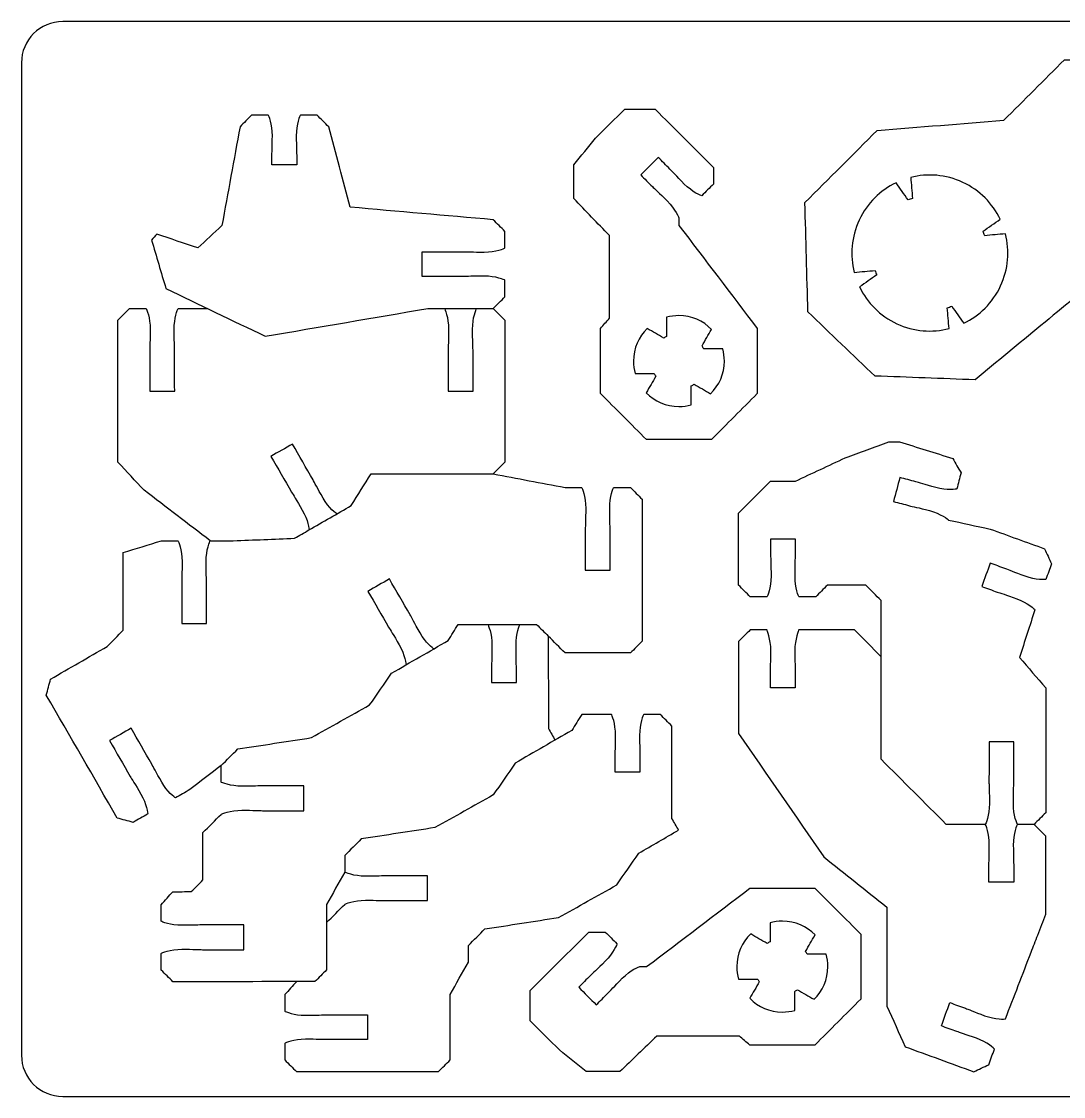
# Model space of a CAD drawing. Extents: x 0 to 680, y 0 to 410.
# Drawn here: x 230 to 356, y 140 to 270 of the extents above; entities that cross this region are included whole.
import ezdxf

# ---------------------------------------------------------------- set-up
doc = ezdxf.new("R2010")
doc.units = 0
doc.header["$MEASUREMENT"] = 0
doc.layers.add('DEFAULT', color=18, linetype='CONTINUOUS')

msp = doc.modelspace()

# ---------------------------------------------------------------- linework, layer by layer
at = {"layer": 'DEFAULT', "color": 1}
for points in [[(287.05, 235.3), (288.46, 233.88), (288.47, 216.71), (287.05, 215.3)], [(286.39, 197.08), (290.3, 197.08)]]:
    msp.add_lwpolyline(points, dxfattribs=at)
for points, knots in [([(235, 140.01), (232.24, 140.01), (230, 142.24), (230, 145.01), (230, 185), (230, 225), (230, 265), (230, 267.77), (232.24, 270), (235, 270), (305, 270), (375, 270), (445, 270), (447.77, 270), (450, 267.77), (450, 265), (450, 225), (450, 185), (450, 145.01), (450, 142.24), (447.77, 140.01), (445, 140.01), (375, 140.01), (305, 140.01), (235, 140.01)], [0, 0, 0, 0, 1, 1, 1, 341.157, 341.157, 341.157, 342.157, 342.157, 342.157, 937.433, 937.433, 937.433, 938.433, 938.433, 938.433, 1278.59, 1278.59, 1278.59, 1279.59, 1279.59, 1279.59, 1874.866, 1874.866, 1874.866, 1874.866]), ([(408.11, 263.9), (407.44, 263.9), (406.78, 263.9), (406.11, 263.9), (405.64, 263.43), (405.17, 262.96), (404.7, 262.49), (404.66, 262.46), (405.13, 261.34), (406.11, 260.37), (407.09, 259.39), (407.67, 258.88), (407.91, 258.63), (408.39, 258.16), (408.86, 257.69), (409.33, 257.22), (408.62, 256.52), (407.92, 255.81), (407.21, 255.11), (406.74, 255.58), (406.27, 256.05), (405.8, 256.52), (405.56, 256.76), (405.04, 257.34), (404.06, 258.32), (403.09, 259.28), (401.99, 259.76), (401.94, 259.72), (401.67, 259.46), (401.4, 259.19), (401.14, 258.93), (397.79, 259.18), (394.44, 259.43), (391.09, 259.68), (391.09, 259.74), (389.98, 260.19), (388.59, 260.19), (387.21, 260.19), (386.43, 260.14), (386.09, 260.15), (385.43, 260.15), (384.76, 260.15), (384.1, 260.15), (384.1, 261.15), (384.1, 262.15), (384.1, 263.15), (384.76, 263.14), (385.43, 263.14), (386.1, 263.14), (386.44, 263.14), (387.21, 263.09), (388.6, 263.09), (389.98, 263.09), (391.1, 263.54), (391.1, 263.59), (391.1, 264.26), (391.1, 264.92), (391.1, 265.59), (390.63, 266.06), (390.15, 266.53), (389.68, 267), (386.68, 267), (383.68, 267), (380.68, 267), (379.9, 266.46), (379.12, 265.91), (378.34, 265.37), (374.88, 265.37), (371.41, 265.37), (367.95, 265.37), (367.89, 265.37), (367.45, 264.25), (367.44, 262.87), (367.45, 261.49), (367.5, 260.71), (367.49, 260.37), (367.49, 259.7), (367.49, 259.04), (367.5, 258.37), (366.5, 258.37), (365.5, 258.37), (364.5, 258.37), (364.5, 259.04), (364.5, 259.7), (364.5, 260.37), (364.49, 260.71), (364.54, 261.49), (364.55, 262.87), (364.54, 264.25), (364.1, 265.37), (364.04, 265.37), (361.4, 265.37), (358.77, 265.37), (356.13, 265.37), (353.69, 262.93), (351.25, 260.49), (348.81, 258.06), (343.7, 257.65), (338.59, 257.24), (333.48, 256.83), (330.57, 253.92), (327.66, 251.01), (324.75, 248.1), (324.87, 243.69), (324.99, 239.29), (325.11, 234.88), (327.82, 232.29), (330.52, 229.71), (333.23, 227.13), (337.26, 226.98), (341.29, 226.82), (345.32, 226.67), (350.63, 231.05), (355.95, 235.43), (361.26, 239.81), (361.93, 240.92), (362.59, 242.03), (363.26, 243.14), (365.01, 244.07), (366.75, 245), (368.5, 245.93), (372.22, 245.8), (375.93, 245.67), (379.65, 245.54), (380.99, 244.74), (382.33, 243.94), (383.67, 243.14), (385.14, 243.14), (386.61, 243.14), (388.08, 243.14), (389.42, 242.34), (390.76, 241.53), (392.1, 240.73), (395.82, 240.6), (399.53, 240.47), (403.25, 240.34), (405, 241.27), (406.74, 242.2), (408.49, 243.13), (409.16, 244.24), (409.82, 245.35), (410.49, 246.46), (411.75, 247.5), (413.02, 248.54), (414.28, 249.59), (413.89, 252.69), (413.5, 255.8), (413.11, 258.9), (411.44, 260.57), (409.78, 262.24), (408.11, 263.9)], [20.045063, 20.045063, 20.045063, 20.045063, 25.710064, 25.710064, 25.710064, 31.378232, 31.378232, 31.378232, 32.378232, 32.378232, 32.378232, 33.378232, 33.378232, 33.378232, 39.047829, 39.047829, 39.047829, 47.545841, 47.545841, 47.545841, 53.202698, 53.202698, 53.202698, 54.202698, 54.202698, 54.202698, 55.202698, 55.202698, 55.202698, 58.403066, 58.403066, 58.403066, 86.96196, 86.96196, 86.96196, 87.96196, 87.96196, 87.96196, 88.96196, 88.96196, 88.96196, 94.618969, 94.618969, 94.618969, 103.114969, 103.114969, 103.114969, 108.785986, 108.785986, 108.785986, 109.785986, 109.785986, 109.785986, 110.785986, 110.785986, 110.785986, 116.459987, 116.459987, 116.459987, 122.126743, 122.126743, 122.126743, 147.638743, 147.638743, 147.638743, 155.739473, 155.739473, 155.739473, 185.207473, 185.207473, 185.207473, 186.207473, 186.207473, 186.207473, 187.207473, 187.207473, 187.207473, 192.867476, 192.867476, 192.867476, 201.37048, 201.37048, 201.37048, 207.03648, 207.03648, 207.03648, 208.03648, 208.03648, 208.03648, 209.046329, 209.046329, 209.046329, 231.470329, 231.470329, 231.470329, 260.797583, 260.797583, 260.797583, 304.414593, 304.414593, 304.414593, 339.409308, 339.409308, 339.409308, 376.915646, 376.915646, 376.915646, 408.724845, 408.724845, 408.724845, 443.036217, 443.036217, 443.036217, 501.589273, 501.589273, 501.589273, 512.601714, 512.601714, 512.601714, 529.437659, 529.437659, 529.437659, 561.046473, 561.046473, 561.046473, 574.328198, 574.328198, 574.328198, 586.835198, 586.835198, 586.835198, 600.118463, 600.118463, 600.118463, 631.734954, 631.734954, 631.734954, 648.569077, 648.569077, 648.569077, 659.573285, 659.573285, 659.573285, 673.506311, 673.506311, 673.506311, 700.121445, 700.121445, 700.121445, 720.166508, 720.166508, 720.166508, 720.166508]), ([(318.99, 225.01), (318.99, 227.63), (318.99, 230.25), (318.99, 232.87), (315.83, 237.03), (312.67, 241.19), (309.51, 245.35), (309.51, 245.62), (309.51, 245.9), (309.51, 246.18), (309.56, 246.22), (309.08, 247.32), (308.1, 248.3), (307.13, 249.28), (306.54, 249.8), (306.3, 250.04), (305.83, 250.51), (305.36, 250.98), (304.89, 251.45), (305.6, 252.16), (306.31, 252.87), (307.01, 253.57), (307.48, 253.1), (307.95, 252.63), (308.42, 252.15), (308.66, 251.91), (309.18, 251.33), (310.16, 250.35), (311.13, 249.37), (312.24, 248.9), (312.28, 248.94), (312.75, 249.41), (313.22, 249.88), (313.69, 250.35), (313.69, 251.02), (313.69, 251.69), (313.69, 252.35), (311.33, 254.71), (308.98, 257.06), (306.62, 259.42), (305.4, 259.42), (304.18, 259.42), (302.96, 259.42), (301.78, 258.24), (300.61, 257.07), (299.43, 255.89), (298.56, 254.81), (297.68, 253.74), (296.8, 252.66), (296.8, 251.31), (296.8, 249.96), (296.8, 248.61), (298.24, 247.11), (299.67, 245.61), (301.11, 244.11), (301.11, 240.79), (301.11, 237.46), (301.11, 234.14), (300.75, 233.72), (300.39, 233.29), (300.03, 232.87), (300.03, 230.25), (300.03, 227.63), (300.03, 225.01), (301.88, 223.16), (303.73, 221.31), (305.58, 219.45), (308.2, 219.45), (310.82, 219.45), (313.44, 219.45), (315.29, 221.31), (317.14, 223.16), (318.99, 225.01)], [44.537087, 44.537087, 44.537087, 44.537087, 66.808087, 66.808087, 66.808087, 111.243333, 111.243333, 111.243333, 113.593333, 113.593333, 113.593333, 114.593333, 114.593333, 114.593333, 115.593333, 115.593333, 115.593333, 121.251623, 121.251623, 121.251623, 129.749632, 129.749632, 129.749632, 135.419229, 135.419229, 135.419229, 136.419229, 136.419229, 136.419229, 137.419229, 137.419229, 137.419229, 143.091639, 143.091639, 143.091639, 148.761639, 148.761639, 148.761639, 177.108844, 177.108844, 177.108844, 187.478844, 187.478844, 187.478844, 201.623808, 201.623808, 201.623808, 213.436506, 213.436506, 213.436506, 224.905506, 224.905506, 224.905506, 242.547268, 242.547268, 242.547268, 270.820268, 270.820268, 270.820268, 275.542347, 275.542347, 275.542347, 297.813347, 297.813347, 297.813347, 320.080141, 320.080141, 320.080141, 342.351141, 342.351141, 342.351141, 364.617228, 364.617228, 364.617228, 364.617228]), ([(260.29, 252.69), (261.29, 252.69), (262.29, 252.69), (263.29, 252.69), (263.29, 253.02), (263.29, 253.35), (263.29, 253.69), (263.29, 254.03), (263.24, 254.8), (263.24, 256.19), (263.24, 257.57), (263.69, 258.68), (263.75, 258.68), (264.42, 258.68), (265.08, 258.68), (265.75, 258.68), (266.22, 258.21), (266.69, 257.74), (267.16, 257.27), (268.03, 254.03), (268.9, 250.79), (269.77, 247.55), (275.53, 247.04), (281.3, 246.53), (287.06, 246.03), (287.53, 245.56), (288, 245.09), (288.47, 244.62), (288.47, 243.95), (288.47, 243.28), (288.47, 242.62), (288.47, 242.56), (287.35, 242.12), (285.97, 242.12), (284.59, 242.12), (283.81, 242.17), (283.47, 242.17), (281.81, 242.17), (280.14, 242.17), (278.47, 242.17), (278.47, 241.17), (278.47, 240.17), (278.47, 239.17), (280.14, 239.17), (281.8, 239.17), (283.47, 239.17), (283.81, 239.17), (284.59, 239.22), (285.97, 239.22), (287.35, 239.21), (288.47, 238.77), (288.47, 238.71), (288.47, 238.04), (288.47, 237.37), (288.47, 236.71), (288, 236.24), (287.52, 235.77), (287.05, 235.3), (284.42, 235.3), (281.78, 235.3), (279.14, 235.3), (272.59, 234.18), (266.04, 233.06), (259.48, 231.94), (255.48, 233.86), (251.48, 235.79), (247.47, 237.71), (246.89, 239.66), (246.32, 241.62), (245.74, 243.57), (245.95, 243.81), (246.16, 244.06), (246.36, 244.3), (248.02, 243.74), (249.67, 243.18), (251.32, 242.62), (252.3, 243.52), (253.27, 244.42), (254.24, 245.32), (254.97, 249.31), (255.7, 253.29), (256.43, 257.28), (256.9, 257.75), (257.37, 258.22), (257.84, 258.69), (258.51, 258.69), (259.17, 258.69), (259.84, 258.69), (259.89, 258.69), (260.34, 257.57), (260.34, 256.19), (260.34, 254.81), (260.29, 254.03), (260.29, 253.69), (260.29, 253.36), (260.29, 253.02), (260.29, 252.69)], [2.836021, 2.836021, 2.836021, 2.836021, 11.336021, 11.336021, 11.336021, 14.160021, 14.160021, 14.160021, 15.160021, 15.160021, 15.160021, 16.160021, 16.160021, 16.160021, 21.829021, 21.829021, 21.829021, 27.492951, 27.492951, 27.492951, 56.035186, 56.035186, 56.035186, 105.233546, 105.233546, 105.233546, 110.890401, 110.890401, 110.890401, 116.558401, 116.558401, 116.558401, 117.558401, 117.558401, 117.558401, 118.558401, 118.558401, 118.558401, 132.728404, 132.728404, 132.728404, 141.228404, 141.228404, 141.228404, 155.388404, 155.388404, 155.388404, 156.388404, 156.388404, 156.388404, 157.388404, 157.388404, 157.388404, 163.060404, 163.060404, 163.060404, 168.725042, 168.725042, 168.725042, 191.143044, 191.143044, 191.143044, 247.682483, 247.682483, 247.682483, 285.458428, 285.458428, 285.458428, 302.779617, 302.779617, 302.779617, 305.503941, 305.503941, 305.503941, 320.351045, 320.351045, 320.351045, 331.628216, 331.628216, 331.628216, 366.075939, 366.075939, 366.075939, 371.732794, 371.732794, 371.732794, 377.401794, 377.401794, 377.401794, 378.401794, 378.401794, 378.401794, 379.401794, 379.401794, 379.401794, 382.237815, 382.237815, 382.237815, 382.237815]), ([(348.36, 246.09), (347.67, 245.61), (346.98, 245.12), (346.29, 244.64), (346.35, 244.46), (346.42, 244.28), (346.49, 244.1), (347.33, 244.18), (348.16, 244.25), (349, 244.32), (349.52, 242.29), (349.36, 240.07), (348.41, 238.02), (347.45, 235.96), (345.85, 234.42), (343.95, 233.51), (343.47, 234.2), (342.98, 234.88), (342.5, 235.57), (342.32, 235.51), (342.14, 235.44), (341.97, 235.38), (342.04, 234.54), (342.11, 233.71), (342.19, 232.87), (340.14, 232.34), (337.92, 232.5), (335.87, 233.46), (333.82, 234.41), (332.27, 236.01), (331.36, 237.91), (332.05, 238.39), (332.74, 238.87), (333.43, 239.36), (333.37, 239.54), (333.3, 239.72), (333.24, 239.9), (332.4, 239.82), (331.56, 239.75), (330.72, 239.67), (330.2, 241.72), (330.36, 243.94), (331.32, 245.99), (332.27, 248.05), (333.87, 249.59), (335.77, 250.51), (336.25, 249.81), (336.73, 249.12), (337.22, 248.42), (337.4, 248.49), (337.58, 248.56), (337.76, 248.62), (337.69, 249.47), (337.61, 250.31), (337.54, 251.15), (339.57, 251.67), (341.79, 251.51), (343.85, 250.55), (345.9, 249.59), (347.45, 247.99), (348.36, 246.09)], [1, 1, 1, 1, 8.168853, 8.168853, 8.168853, 9.793867, 9.793867, 9.793867, 16.944622, 16.944622, 16.944622, 17.944622, 17.944622, 17.944622, 18.944622, 18.944622, 18.944622, 26.09324, 26.09324, 26.09324, 27.710288, 27.710288, 27.710288, 34.856758, 34.856758, 34.856758, 35.856758, 35.856758, 35.856758, 36.856758, 36.856758, 36.856758, 44.015289, 44.015289, 44.015289, 45.644463, 45.644463, 45.644463, 52.797438, 52.797438, 52.797438, 53.797438, 53.797438, 53.797438, 54.797438, 54.797438, 54.797438, 61.999316, 61.999316, 61.999316, 63.635935, 63.635935, 63.635935, 70.825766, 70.825766, 70.825766, 71.825766, 71.825766, 71.825766, 72.825766, 72.825766, 72.825766, 72.825766]), ([(281.14, 235.3), (281.21, 235.3), (281.65, 234.19), (281.66, 232.8), (281.65, 231.42), (281.6, 230.64), (281.61, 230.3), (281.61, 228.63), (281.61, 226.97), (281.61, 225.3), (282.61, 225.3), (283.61, 225.3), (284.61, 225.3), (284.61, 226.97), (284.61, 228.64), (284.61, 230.31), (284.61, 230.64), (284.55, 231.42), (284.55, 232.81), (284.55, 234.14), (284.97, 235.23), (285.05, 235.3)], [0, 0, 0, 0, 1, 1, 1, 2, 2, 2, 16.16, 16.16, 16.16, 24.66, 24.66, 24.66, 38.838, 38.838, 38.838, 39.838, 39.838, 39.838, 40.838, 40.838, 40.838, 40.838]), ([(252.83, 207.21), (250.17, 209.24), (247.51, 211.27), (244.85, 213.31), (243.78, 214.44), (242.72, 215.58), (241.65, 216.72), (241.65, 222.44), (241.65, 228.16), (241.65, 233.88), (242.12, 234.35), (242.59, 234.83), (243.07, 235.3), (243.73, 235.3), (244.4, 235.3), (245.07, 235.3), (245.14, 235.26), (245.57, 234.16), (245.57, 232.8), (245.57, 231.42), (245.52, 230.64), (245.52, 230.3), (245.53, 228.64), (245.53, 226.97), (245.53, 225.31), (246.53, 225.31), (247.53, 225.31), (248.53, 225.31), (248.52, 226.97), (248.52, 228.64), (248.52, 230.3), (248.52, 230.65), (248.47, 231.42), (248.47, 232.81), (248.47, 234.12), (248.88, 235.2), (248.96, 235.29), (250.14, 235.29), (251.31, 235.29), (252.49, 235.29)], [0, 0, 0, 0, 28.485954, 28.485954, 28.485954, 41.73394, 41.73394, 41.73394, 90.39594, 90.39594, 90.39594, 96.06623, 96.06623, 96.06623, 101.74523, 101.74523, 101.74523, 102.74523, 102.74523, 102.74523, 103.74523, 103.74523, 103.74523, 117.907234, 117.907234, 117.907234, 126.407234, 126.407234, 126.407234, 140.577248, 140.577248, 140.577248, 141.577248, 141.577248, 141.577248, 142.577248, 142.577248, 142.577248, 152.576248, 152.576248, 152.576248, 152.576248]), ([(305.56, 225.11), (305.94, 225.78), (306.33, 226.44), (306.71, 227.1), (306.64, 227.2), (306.58, 227.32), (306.52, 227.43), (305.75, 227.43), (304.98, 227.43), (304.22, 227.43), (304.08, 227.91), (304.01, 228.41), (304.01, 228.94), (304.01, 230.49), (304.65, 231.88), (305.68, 232.88), (306.34, 232.5), (307, 232.12), (307.67, 231.73), (307.77, 231.81), (307.89, 231.87), (308.01, 231.93), (308.01, 232.7), (308.01, 233.47), (308.01, 234.23), (308.49, 234.37), (308.99, 234.44), (309.51, 234.44), (311.06, 234.44), (312.46, 233.8), (313.45, 232.77), (313.07, 232.11), (312.69, 231.45), (312.31, 230.78), (312.38, 230.67), (312.45, 230.55), (312.51, 230.43), (313.28, 230.43), (314.04, 230.43), (314.81, 230.43), (314.94, 229.96), (315.01, 229.46), (315.01, 228.94), (315.01, 227.39), (314.37, 225.99), (313.34, 224.99), (312.68, 225.38), (312.02, 225.76), (311.35, 226.14), (311.24, 226.07), (311.13, 226), (311.01, 225.94), (311.01, 225.18), (311.01, 224.41), (311.01, 223.64), (310.53, 223.51), (310.03, 223.44), (309.51, 223.44), (307.96, 223.44), (306.56, 224.08), (305.56, 225.11)], [0, 0, 0, 0, 6.51575, 6.51575, 6.51575, 7.51575, 7.51575, 7.51575, 14.02575, 14.02575, 14.02575, 15.02575, 15.02575, 15.02575, 16.02575, 16.02575, 16.02575, 22.525607, 22.525607, 22.525607, 23.525607, 23.525607, 23.525607, 30.035607, 30.035607, 30.035607, 31.035607, 31.035607, 31.035607, 32.035607, 32.035607, 32.035607, 38.526806, 38.526806, 38.526806, 39.526806, 39.526806, 39.526806, 46.026806, 46.026806, 46.026806, 47.026806, 47.026806, 47.026806, 48.026806, 48.026806, 48.026806, 54.542534, 54.542534, 54.542534, 55.542534, 55.542534, 55.542534, 62.052534, 62.052534, 62.052534, 63.052534, 63.052534, 63.052534, 64.052534, 64.052534, 64.052534, 64.052534]), ([(268.16, 210.47), (268.11, 210.44), (267.16, 211.19), (266.47, 212.38), (265.78, 213.58), (265.44, 214.28), (265.26, 214.57), (264.43, 216.02), (263.6, 217.46), (262.77, 218.91), (261.9, 218.41), (261.04, 217.91), (260.17, 217.41), (261, 215.97), (261.84, 214.52), (262.67, 213.08), (262.84, 212.78), (263.27, 212.13), (263.96, 210.93), (264.65, 209.74), (264.82, 208.55), (264.77, 208.52)], [0, 0, 0, 0, 1, 1, 1, 2, 2, 2, 16.171168, 16.171168, 16.171168, 24.669115, 24.669115, 24.669115, 38.835247, 38.835247, 38.835247, 39.835247, 39.835247, 39.835247, 40.835247, 40.835247, 40.835247, 40.835247]), ([(316.73, 201.84), (317.2, 201.37), (317.67, 200.9), (318.14, 200.43), (318.81, 200.43), (319.48, 200.43), (320.14, 200.43), (320.2, 200.43), (320.65, 201.54), (320.65, 202.92), (320.65, 204.31), (320.6, 205.09), (320.6, 205.43), (320.6, 206.09), (320.6, 206.76), (320.6, 207.42), (321.6, 207.42), (322.6, 207.42), (323.6, 207.42), (323.6, 206.76), (323.6, 206.09), (323.6, 205.43), (323.6, 205.08), (323.55, 204.31), (323.55, 202.92), (323.55, 201.55), (324, 200.42), (324.05, 200.42), (324.71, 200.42), (325.38, 200.42), (326.05, 200.42), (326.52, 200.89), (326.99, 201.37), (327.46, 201.84), (329.01, 201.84), (330.57, 201.84), (332.12, 201.84), (332.74, 201.22), (333.35, 200.6), (333.97, 199.98), (333.97, 193.58), (333.97, 187.18), (333.97, 180.78), (336.59, 178.16), (339.22, 175.54), (341.84, 172.91), (343.41, 172.91), (344.98, 172.91), (346.55, 172.91), (346.61, 172.91), (347.06, 174.03), (347.06, 175.41), (347.06, 176.79), (347.01, 177.57), (347.01, 177.91), (347.01, 179.58), (347.02, 181.24), (347.02, 182.91), (348.02, 182.91), (349.02, 182.91), (350.02, 182.91), (350.01, 181.24), (350.01, 179.58), (350.01, 177.91), (350.01, 177.57), (349.96, 176.79), (349.96, 175.41), (349.96, 174.03), (350.41, 172.91), (350.46, 172.91), (351.13, 172.91), (351.79, 172.91), (352.46, 172.91), (352.93, 173.38), (353.4, 173.85), (353.87, 174.32), (353.87, 179.36), (353.87, 184.39), (353.87, 189.42), (352.82, 190.64), (351.76, 191.87), (350.7, 193.09), (351.32, 195.02), (351.94, 196.94), (352.56, 198.87), (352.58, 198.92), (351.68, 199.72), (350.38, 200.19), (349.08, 200.67), (348.33, 200.89), (348.01, 201), (347.39, 201.23), (346.76, 201.46), (346.13, 201.68), (346.47, 202.62), (346.82, 203.56), (347.16, 204.5), (347.78, 204.27), (348.41, 204.05), (349.03, 203.82), (349.36, 203.71), (350.07, 203.39), (351.37, 202.92), (352.67, 202.45), (353.87, 202.49), (353.89, 202.54), (354.12, 203.17), (354.35, 203.8), (354.57, 204.42), (354.29, 205.03), (354.01, 205.63), (353.73, 206.24), (351.54, 207.04), (349.34, 207.83), (347.15, 208.63), (345.47, 208.99), (343.79, 209.35), (342.11, 209.72), (342.11, 209.78), (341.14, 210.49), (339.82, 210.85), (338.49, 211.21), (337.72, 211.36), (337.39, 211.45), (336.75, 211.62), (336.11, 211.79), (335.46, 211.96), (335.72, 212.93), (335.98, 213.89), (336.24, 214.86), (336.88, 214.69), (337.53, 214.52), (338.17, 214.34), (338.5, 214.26), (339.23, 214.01), (340.57, 213.65), (341.91, 213.29), (343.1, 213.43), (343.12, 213.49), (343.29, 214.13), (343.46, 214.78), (343.63, 215.42), (343.3, 216), (342.97, 216.58), (342.64, 217.16), (340.49, 217.83), (338.35, 218.5), (336.2, 219.18), (335.77, 219.18), (335.34, 219.18), (334.91, 219.18), (333.15, 218.53), (331.39, 217.89), (329.63, 217.24), (327.62, 216.3), (325.61, 215.36), (323.6, 214.42), (322.6, 214.42), (321.6, 214.42), (320.6, 214.42), (319.31, 213.13), (318.02, 211.84), (316.73, 210.55), (316.73, 207.65), (316.73, 204.75), (316.73, 201.84)], [0, 0, 0, 0, 5.671156, 5.671156, 5.671156, 11.341315, 11.341315, 11.341315, 12.341343, 12.341343, 12.341343, 13.341371, 13.341371, 13.341371, 18.99153, 18.99153, 18.99153, 27.491769, 27.491769, 27.491769, 33.151936, 33.151936, 33.151936, 34.151964, 34.151964, 34.151964, 35.151993, 35.151993, 35.151993, 40.821152, 40.821152, 40.821152, 46.493015, 46.493015, 46.493015, 59.692385, 59.692385, 59.692385, 67.12429, 67.12429, 67.12429, 121.554819, 121.554819, 121.554819, 153.094081, 153.094081, 153.094081, 166.463457, 166.463457, 166.463457, 167.463485, 167.463485, 167.463485, 168.463513, 168.463513, 168.463513, 182.633914, 182.633914, 182.633914, 191.134153, 191.134153, 191.134153, 205.314555, 205.314555, 205.314555, 206.314583, 206.314583, 206.314583, 207.314611, 207.314611, 207.314611, 212.98477, 212.98477, 212.98477, 218.655926, 218.655926, 218.655926, 261.438128, 261.438128, 261.438128, 275.207189, 275.207189, 275.207189, 292.413617, 292.413617, 292.413617, 293.413645, 293.413645, 293.413645, 294.413673, 294.413673, 294.413673, 300.079782, 300.079782, 300.079782, 308.583444, 308.583444, 308.583444, 314.241929, 314.241929, 314.241929, 315.241957, 315.241957, 315.241957, 316.241985, 316.241985, 316.241985, 321.913883, 321.913883, 321.913883, 327.583011, 327.583011, 327.583011, 347.43175, 347.43175, 347.43175, 362.057991, 362.057991, 362.057991, 363.058019, 363.058019, 363.058019, 364.058047, 364.058047, 364.058047, 369.718475, 369.718475, 369.718475, 378.219333, 378.219333, 378.219333, 383.880276, 383.880276, 383.880276, 384.880304, 384.880304, 384.880304, 385.880332, 385.880332, 385.880332, 391.547728, 391.547728, 391.547728, 397.224239, 397.224239, 397.224239, 416.343627, 416.343627, 416.343627, 420.00373, 420.00373, 420.00373, 435.945674, 435.945674, 435.945674, 454.803099, 454.803099, 454.803099, 463.303337, 463.303337, 463.303337, 478.831131, 478.831131, 478.831131, 503.510825, 503.510825, 503.510825, 503.510825]), ([(254.16, 180.03), (252.89, 179.06), (251.63, 178.09), (250.36, 177.12), (249.78, 176.78), (249.21, 176.45), (248.63, 176.11), (248.51, 176.15), (247.61, 176.88), (246.96, 178.02), (246.27, 179.22), (245.92, 179.91), (245.75, 180.21), (244.92, 181.65), (244.09, 183.1), (243.26, 184.54), (242.39, 184.04), (241.53, 183.54), (240.66, 183.04), (241.49, 181.6), (242.32, 180.16), (243.15, 178.72), (243.32, 178.42), (243.75, 177.77), (244.45, 176.57), (245.12, 175.4), (245.3, 174.22), (245.26, 174.16), (244.68, 173.83), (244.1, 173.49), (243.52, 173.16), (242.88, 173.33), (242.23, 173.5), (241.59, 173.68), (238.73, 178.63), (235.87, 183.59), (233, 188.54), (233.18, 189.19), (233.35, 189.83), (233.52, 190.48), (235.8, 191.8), (238.09, 193.11), (240.37, 194.43), (241.01, 195.08), (241.65, 195.73), (242.29, 196.39), (242.29, 199.52), (242.3, 202.66), (242.3, 205.79), (243.84, 206.26), (245.38, 206.73), (246.92, 207.21), (247.59, 207.2), (248.26, 207.2), (248.93, 207.2), (248.99, 207.2), (249.43, 206.08), (249.43, 204.71), (249.43, 203.32), (249.38, 202.54), (249.39, 202.2), (249.39, 200.54), (249.39, 198.87), (249.39, 197.2), (250.39, 197.2), (251.39, 197.2), (252.39, 197.2), (252.39, 198.87), (252.38, 200.54), (252.38, 202.2), (252.38, 202.55), (252.33, 203.33), (252.33, 204.71), (252.33, 206.08), (252.78, 207.21), (252.83, 207.21), (253.76, 207.21), (254.68, 207.21), (255.61, 207.21), (258.08, 207.31), (260.56, 207.41), (263.04, 207.52), (263.61, 207.85), (264.19, 208.18), (264.77, 208.52), (266.48, 209.5), (268.18, 210.48), (269.89, 211.47), (270.68, 212.75), (271.48, 214.03), (272.28, 215.31), (277.2, 215.3), (282.13, 215.3), (287.05, 215.3), (289.95, 214.75), (292.84, 214.2), (295.74, 213.65), (296.4, 213.65), (297.07, 213.65), (297.74, 213.65), (297.79, 213.65), (298.24, 212.53), (298.24, 211.15), (298.24, 209.77), (298.18, 208.99), (298.19, 208.65), (298.19, 206.98), (298.19, 205.32), (298.18, 203.65), (299.18, 203.65), (300.18, 203.65), (301.18, 203.65), (301.18, 205.31), (301.18, 206.98), (301.18, 208.65), (301.19, 208.99), (301.14, 209.76), (301.14, 211.15), (301.14, 212.53), (301.58, 213.65), (301.64, 213.65), (302.31, 213.65), (302.98, 213.65), (303.64, 213.65), (304.12, 213.18), (304.59, 212.7), (305.06, 212.23), (305.06, 206.51), (305.06, 200.78), (305.06, 195.06), (304.59, 194.59), (304.12, 194.12), (303.64, 193.64), (301.01, 193.65), (298.37, 193.65), (295.74, 193.65), (295.06, 194.32), (294.39, 195), (293.71, 195.68)], [0, 0, 0, 0, 13.556921, 13.556921, 13.556921, 19.250061, 19.250061, 19.250061, 20.250061, 20.250061, 20.250061, 21.250061, 21.250061, 21.250061, 35.414009, 35.414009, 35.414009, 43.911956, 43.911956, 43.911956, 58.073593, 58.073593, 58.073593, 59.073593, 59.073593, 59.073593, 60.073593, 60.073593, 60.073593, 65.753938, 65.753938, 65.753938, 71.427158, 71.427158, 71.427158, 120.087334, 120.087334, 120.087334, 125.763004, 125.763004, 125.763004, 148.168398, 148.168398, 148.168398, 155.946066, 155.946066, 155.946066, 182.607068, 182.607068, 182.607068, 196.325533, 196.325533, 196.325533, 201.996543, 201.996543, 201.996543, 202.996543, 202.996543, 202.996543, 203.996543, 203.996543, 203.996543, 218.164547, 218.164547, 218.164547, 226.654547, 226.654547, 226.654547, 240.82255, 240.82255, 240.82255, 241.82255, 241.82255, 241.82255, 242.82255, 242.82255, 242.82255, 250.689556, 250.689556, 250.689556, 271.7614, 271.7614, 271.7614, 277.434452, 277.434452, 277.434452, 294.181119, 294.181119, 294.181119, 306.99895, 306.99895, 306.99895, 348.882952, 348.882952, 348.882952, 373.934972, 373.934972, 373.934972, 379.604972, 379.604972, 379.604972, 380.604972, 380.604972, 380.604972, 381.604972, 381.604972, 381.604972, 395.774976, 395.774976, 395.774976, 404.274976, 404.274976, 404.274976, 418.434976, 418.434976, 418.434976, 419.434976, 419.434976, 419.434976, 420.434976, 420.434976, 420.434976, 426.104976, 426.104976, 426.104976, 431.768906, 431.768906, 431.768906, 480.447906, 480.447906, 480.447906, 486.111835, 486.111835, 486.111835, 508.531838, 508.531838, 508.531838, 516.649436, 516.649436, 516.649436, 516.649436]), ([(279.88, 194.15), (279.78, 194.17), (278.87, 194.91), (278.2, 196.06), (277.51, 197.26), (277.17, 197.96), (277, 198.26), (276.17, 199.7), (275.33, 201.14), (274.5, 202.59), (273.63, 202.09), (272.76, 201.59), (271.9, 201.09), (272.73, 199.65), (273.57, 198.2), (274.4, 196.76), (274.56, 196.46), (275, 195.81), (275.69, 194.62), (276.38, 193.42), (276.55, 192.23), (276.5, 192.2)], [0, 0, 0, 0, 1, 1, 1, 2, 2, 2, 16.178426, 16.178426, 16.178426, 24.685035, 24.685035, 24.685035, 38.858766, 38.858766, 38.858766, 39.858766, 39.858766, 39.858766, 40.858766, 40.858766, 40.858766, 40.858766]), ([(263.26, 153.89), (262.79, 153.37), (262.32, 152.84), (261.85, 152.32), (261.85, 151.65), (261.85, 150.99), (261.85, 150.33), (261.88, 150.27), (262.99, 149.83), (264.34, 149.83), (265.73, 149.83), (266.51, 149.88), (266.84, 149.88), (268.51, 149.88), (270.18, 149.88), (271.84, 149.88), (271.84, 148.88), (271.84, 147.89), (271.84, 146.89), (270.18, 146.88), (268.51, 146.88), (266.85, 146.88), (266.51, 146.88), (265.73, 146.93), (264.35, 146.93), (262.97, 146.93), (261.85, 146.48), (261.85, 146.43), (261.85, 145.76), (261.85, 145.09), (261.85, 144.42), (262.32, 143.95), (262.8, 143.48), (263.27, 143.01), (268.99, 143.01), (274.71, 143.01), (280.44, 143.02), (280.91, 143.49), (281.38, 143.96), (281.85, 144.43), (281.85, 146.34), (281.85, 148.25), (281.84, 150.16), (281.84, 150.88), (281.84, 151.61), (281.84, 152.33), (282.58, 153.64), (283.32, 154.96), (284.05, 156.27), (284.05, 156.94), (284.05, 157.61), (284.05, 158.27), (284.72, 158.94), (285.39, 159.61), (286.05, 160.27), (289.02, 160.73), (291.99, 161.19), (294.95, 161.65), (297.3, 162.96), (299.65, 164.27), (302, 165.59), (302.88, 166.87), (303.77, 168.16), (304.66, 169.44), (306.27, 170.36), (307.87, 171.29), (309.47, 172.22), (309.21, 172.69), (308.94, 173.16), (308.67, 173.63), (308.67, 177.35), (308.67, 181.07), (308.66, 184.8), (308.19, 185.27), (307.72, 185.74), (307.25, 186.21), (306.58, 186.21), (305.92, 186.21), (305.25, 186.21), (305.2, 186.21), (304.75, 185.08), (304.75, 183.7), (304.75, 182.32), (304.8, 181.55), (304.8, 181.21), (304.8, 180.54), (304.8, 179.87), (304.8, 179.21), (303.8, 179.21), (302.8, 179.21), (301.8, 179.21), (301.8, 179.87), (301.8, 180.54), (301.8, 181.2), (301.8, 181.54), (301.85, 182.32), (301.85, 183.7), (301.85, 185.08), (301.41, 186.2), (301.34, 186.2), (300.14, 186.2), (298.95, 186.21), (297.75, 186.21), (297.35, 185.56), (296.96, 184.92), (296.56, 184.28), (294.28, 182.96), (292, 181.64), (289.71, 180.32), (288.83, 179.03), (287.94, 177.75), (287.05, 176.47), (284.7, 175.15), (282.35, 173.84), (280.01, 172.52), (277.04, 172.07), (274.07, 171.61), (271.1, 171.15), (270.44, 170.48), (269.77, 169.82), (269.1, 169.15), (269.1, 168.48), (269.1, 167.82), (269.1, 167.15), (268.37, 165.84), (267.63, 164.52), (266.89, 163.21), (266.89, 162.48), (266.89, 161.76), (266.9, 161.04), (266.9, 159.13), (266.9, 157.22), (266.9, 155.31), (266.43, 154.84), (265.96, 154.37), (265.49, 153.9), (259.77, 153.89), (254.04, 153.89), (248.32, 153.88), (247.85, 154.35), (247.38, 154.82), (246.9, 155.29), (246.9, 155.96), (246.9, 156.63), (246.9, 157.31), (246.9, 157.36), (248.02, 157.81), (249.4, 157.81), (250.78, 157.81), (251.56, 157.76), (251.9, 157.76), (253.56, 157.76), (255.23, 157.76), (256.89, 157.76), (256.89, 158.76), (256.89, 159.76), (256.89, 160.76), (255.23, 160.76), (253.56, 160.76), (251.9, 160.76), (251.56, 160.76), (250.78, 160.71), (249.39, 160.71), (248.04, 160.71), (246.93, 161.14), (246.9, 161.21), (246.9, 161.87), (246.9, 162.53), (246.9, 163.2), (247.37, 163.72), (247.84, 164.25), (248.31, 164.77), (249.05, 164.77), (249.8, 164.78), (250.54, 164.78), (251.01, 165.25), (251.48, 165.72), (251.95, 166.19), (251.95, 168.1), (251.95, 170.01), (251.95, 171.92), (252.68, 172.65), (253.42, 173.39), (254.15, 174.12), (254.15, 174.17), (255.28, 174.62), (256.66, 174.62), (258.04, 174.62), (258.81, 174.57), (259.16, 174.57), (260.82, 174.57), (262.49, 174.57), (264.15, 174.57), (264.15, 175.57), (264.15, 176.57), (264.15, 177.57), (262.49, 177.57), (260.82, 177.57), (259.16, 177.57), (258.82, 177.57), (258.04, 177.52), (256.66, 177.52), (255.28, 177.53), (254.16, 177.97), (254.16, 178.03), (254.16, 178.7), (254.16, 179.36), (254.16, 180.03), (254.82, 180.7), (255.49, 181.36), (256.16, 182.03), (259.12, 182.49), (262.09, 182.95), (265.06, 183.4), (267.41, 184.72), (269.75, 186.03), (272.1, 187.35), (272.99, 188.63), (273.88, 189.91), (274.77, 191.2), (277.05, 192.52), (279.33, 193.83), (281.61, 195.15), (282.01, 195.8), (282.4, 196.44), (282.8, 197.09), (284, 197.09), (285.2, 197.08), (286.39, 197.08), (286.46, 197.08), (286.9, 195.96), (286.9, 194.58), (286.9, 193.2), (286.85, 192.42), (286.86, 192.08), (286.86, 191.41), (286.86, 190.75), (286.86, 190.09), (287.86, 190.09), (288.86, 190.09), (289.85, 190.09), (289.85, 190.75), (289.85, 191.42), (289.85, 192.09), (289.85, 192.42), (289.81, 193.2), (289.81, 194.58), (289.8, 195.96), (290.25, 197.09), (290.3, 197.08), (290.97, 197.09), (291.63, 197.09), (292.3, 197.09), (292.77, 196.62), (293.24, 196.15), (293.71, 195.68), (293.72, 191.95), (293.72, 188.23), (293.72, 184.5), (293.99, 184.04), (294.26, 183.57), (294.53, 183.1)], [0, 0, 0, 0, 5.997663, 5.997663, 5.997663, 11.637672, 11.637672, 11.637672, 12.637672, 12.637672, 12.637672, 13.637672, 13.637672, 13.637672, 27.807679, 27.807679, 27.807679, 36.307679, 36.307679, 36.307679, 50.467686, 50.467686, 50.467686, 51.467686, 51.467686, 51.467686, 52.467686, 52.467686, 52.467686, 58.166694, 58.166694, 58.166694, 63.830624, 63.830624, 63.830624, 112.50064, 112.50064, 112.50064, 118.157494, 118.157494, 118.157494, 134.397498, 134.397498, 134.397498, 140.548504, 140.548504, 140.548504, 153.364051, 153.364051, 153.364051, 159.036051, 159.036051, 159.036051, 167.053935, 167.053935, 167.053935, 192.581221, 192.581221, 192.581221, 215.45941, 215.45941, 215.45941, 228.735222, 228.735222, 228.735222, 244.484942, 244.484942, 244.484942, 249.076345, 249.076345, 249.076345, 280.748359, 280.748359, 280.748359, 286.412289, 286.412289, 286.412289, 292.072302, 292.072302, 292.072302, 293.072302, 293.072302, 293.072302, 294.072302, 294.072302, 294.072302, 299.740309, 299.740309, 299.740309, 308.240309, 308.240309, 308.240309, 313.890309, 313.890309, 313.890309, 314.890309, 314.890309, 314.890309, 315.890309, 315.890309, 315.890309, 326.085325, 326.085325, 326.085325, 332.512536, 332.512536, 332.512536, 354.931727, 354.931727, 354.931727, 368.199506, 368.199506, 368.199506, 391.079756, 391.079756, 391.079756, 416.611679, 416.611679, 416.611679, 424.630977, 424.630977, 424.630977, 430.302977, 430.302977, 430.302977, 443.119395, 443.119395, 443.119395, 449.269403, 449.269403, 449.269403, 465.507406, 465.507406, 465.507406, 471.164261, 471.164261, 471.164261, 519.834278, 519.834278, 519.834278, 525.498208, 525.498208, 525.498208, 531.197215, 531.197215, 531.197215, 532.197215, 532.197215, 532.197215, 533.197215, 533.197215, 533.197215, 547.35722, 547.35722, 547.35722, 555.85722, 555.85722, 555.85722, 570.027225, 570.027225, 570.027225, 571.027225, 571.027225, 571.027225, 572.027225, 572.027225, 572.027225, 577.667236, 577.667236, 577.667236, 583.666389, 583.666389, 583.666389, 589.9954, 589.9954, 589.9954, 595.652255, 595.652255, 595.652255, 611.890257, 611.890257, 611.890257, 620.730506, 620.730506, 620.730506, 621.730506, 621.730506, 621.730506, 622.730506, 622.730506, 622.730506, 636.900511, 636.900511, 636.900511, 645.400511, 645.400511, 645.400511, 659.559511, 659.559511, 659.559511, 660.559511, 660.559511, 660.559511, 661.559511, 661.559511, 661.559511, 667.227511, 667.227511, 667.227511, 675.246809, 675.246809, 675.246809, 700.779568, 700.779568, 700.779568, 723.660307, 723.660307, 723.660307, 736.927517, 736.927517, 736.927517, 759.347438, 759.347438, 759.347438, 765.775832, 765.775832, 765.775832, 775.965848, 775.965848, 775.965848, 776.965848, 776.965848, 776.965848, 777.965848, 777.965848, 777.965848, 783.613848, 783.613848, 783.613848, 792.113848, 792.113848, 792.113848, 797.783855, 797.783855, 797.783855, 798.783855, 798.783855, 798.783855, 799.783855, 799.783855, 799.783855, 805.443863, 805.443863, 805.443863, 811.107793, 811.107793, 811.107793, 842.775807, 842.775807, 842.775807, 847.363734, 847.363734, 847.363734, 847.363734]), ([(333.97, 193.19), (332.89, 194.27), (331.81, 195.35), (330.74, 196.43), (328.5, 196.43), (326.27, 196.43), (324.03, 196.43), (323.97, 196.43), (323.53, 195.31), (323.53, 193.93), (323.53, 192.54), (323.58, 191.77), (323.57, 191.42), (323.57, 190.76), (323.57, 190.09), (323.57, 189.43), (322.57, 189.43), (321.57, 189.43), (320.58, 189.43), (320.58, 190.1), (320.58, 190.76), (320.58, 191.43), (320.58, 191.77), (320.63, 192.55), (320.63, 193.93), (320.63, 195.31), (320.18, 196.43), (320.13, 196.43), (319.46, 196.43), (318.79, 196.43), (318.13, 196.43), (317.66, 195.96), (317.18, 195.49), (316.71, 195.02), (316.71, 191.31), (316.71, 187.61), (316.71, 183.91), (320.15, 178.93), (323.59, 173.96), (327.03, 168.98), (329.57, 166.96), (332.11, 164.94), (334.64, 162.92), (334.65, 158.92), (334.66, 154.93), (334.67, 150.94), (335.4, 149.3), (336.13, 147.67), (336.86, 146.03), (339.63, 145.02), (342.4, 144.01), (345.18, 143), (345.78, 143.29), (346.38, 143.57), (346.99, 143.85), (347.22, 144.48), (347.44, 145.1), (347.67, 145.73), (347.67, 145.79), (346.78, 146.58), (345.49, 147.05), (344.19, 147.52), (343.45, 147.74), (343.13, 147.86), (342.5, 148.09), (341.87, 148.31), (341.25, 148.54), (341.59, 149.48), (341.93, 150.42), (342.27, 151.36), (342.9, 151.13), (343.52, 150.9), (344.15, 150.68), (344.47, 150.56), (345.18, 150.25), (346.48, 149.77), (347.78, 149.31), (348.99, 149.34), (349, 149.4), (350.04, 152.08), (351.07, 154.76), (352.1, 157.44), (352.37, 158.14), (352.64, 158.83), (352.91, 159.53), (353.23, 160.37), (353.55, 161.2), (353.87, 162.04), (353.87, 165.19), (353.87, 168.34), (353.87, 171.5), (353.4, 171.97), (352.93, 172.44), (352.46, 172.91)], [0, 0, 0, 0, 12.968338, 12.968338, 12.968338, 31.968338, 31.968338, 31.968338, 32.968338, 32.968338, 32.968338, 33.968338, 33.968338, 33.968338, 39.618347, 39.618347, 39.618347, 48.108347, 48.108347, 48.108347, 53.778356, 53.778356, 53.778356, 54.778356, 54.778356, 54.778356, 55.778356, 55.778356, 55.778356, 61.448356, 61.448356, 61.448356, 67.12006, 67.12006, 67.12006, 98.60106, 98.60106, 98.60106, 150.030083, 150.030083, 150.030083, 177.628869, 177.628869, 177.628869, 211.596943, 211.596943, 211.596943, 226.821577, 226.821577, 226.821577, 251.905605, 251.905605, 251.905605, 257.573603, 257.573603, 257.573603, 263.244146, 263.244146, 263.244146, 264.244146, 264.244146, 264.244146, 265.244146, 265.244146, 265.244146, 270.911874, 270.911874, 270.911874, 279.414955, 279.414955, 279.414955, 285.075162, 285.075162, 285.075162, 286.075162, 286.075162, 286.075162, 287.075162, 287.075162, 287.075162, 311.500044, 311.500044, 311.500044, 317.847523, 317.847523, 317.847523, 325.475255, 325.475255, 325.475255, 352.276255, 352.276255, 352.276255, 357.947251, 357.947251, 357.947251, 357.947251]), ([(350.46, 172.91), (350.4, 172.91), (349.96, 171.79), (349.95, 170.41), (349.96, 169.03), (350, 168.25), (350, 167.91), (350, 167.24), (350, 166.58), (350, 165.91), (349, 165.91), (348, 165.91), (347, 165.91), (347, 166.58), (347, 167.25), (347, 167.91), (347, 168.25), (347.06, 169.03), (347.05, 170.41), (347.06, 171.79), (346.61, 172.92), (346.55, 172.91)], [0, 0, 0, 0, 1, 1, 1, 2, 2, 2, 7.650009, 7.650009, 7.650009, 16.150009, 16.150009, 16.150009, 21.810018, 21.810018, 21.810018, 22.810018, 22.810018, 22.810018, 23.810018, 23.810018, 23.810018, 23.810018]), ([(266.9, 161.04), (267.63, 161.77), (268.37, 162.51), (269.1, 163.24), (269.1, 163.29), (270.22, 163.74), (271.6, 163.74), (272.98, 163.74), (273.76, 163.69), (274.1, 163.69), (275.77, 163.69), (277.44, 163.69), (279.1, 163.69), (279.1, 164.69), (279.1, 165.69), (279.1, 166.69), (277.44, 166.69), (275.77, 166.69), (274.11, 166.69), (273.76, 166.69), (272.99, 166.64), (271.61, 166.64), (270.22, 166.65), (269.1, 167.09), (269.1, 167.15)], [0, 0, 0, 0, 8.840249, 8.840249, 8.840249, 9.840249, 9.840249, 9.840249, 10.840249, 10.840249, 10.840249, 25.010253, 25.010253, 25.010253, 33.510253, 33.510253, 33.510253, 47.670253, 47.670253, 47.670253, 48.670253, 48.670253, 48.670253, 49.670253, 49.670253, 49.670253, 49.670253]), ([(325.95, 165.19), (323.33, 165.19), (320.71, 165.19), (318.09, 165.19), (313.93, 162.03), (309.77, 158.87), (305.61, 155.71), (305.34, 155.71), (305.06, 155.71), (304.78, 155.71), (304.74, 155.76), (303.64, 155.28), (302.66, 154.3), (301.68, 153.33), (301.16, 152.74), (300.92, 152.5), (300.45, 152.03), (299.98, 151.56), (299.51, 151.09), (298.8, 151.8), (298.09, 152.51), (297.39, 153.21), (297.86, 153.68), (298.33, 154.15), (298.81, 154.63), (299.05, 154.87), (299.63, 155.38), (300.61, 156.36), (301.59, 157.33), (302.06, 158.44), (302.02, 158.48), (301.55, 158.95), (301.08, 159.42), (300.61, 159.89), (299.94, 159.89), (299.27, 159.89), (298.61, 159.89), (296.25, 157.53), (293.9, 155.18), (291.54, 152.82), (291.54, 151.6), (291.54, 150.38), (291.54, 149.16), (292.72, 147.98), (293.89, 146.81), (295.07, 145.63), (296.15, 144.76), (297.22, 143.88), (298.3, 143.01), (299.65, 143.01), (301, 143.01), (302.35, 143.01), (303.85, 144.44), (305.35, 145.87), (306.85, 147.31), (310.17, 147.31), (313.5, 147.31), (316.82, 147.31), (317.24, 146.95), (317.67, 146.59), (318.09, 146.23), (320.71, 146.23), (323.33, 146.23), (325.95, 146.23), (327.8, 148.08), (329.66, 149.93), (331.51, 151.79), (331.51, 154.4), (331.51, 157.02), (331.51, 159.64), (329.66, 161.49), (327.8, 163.34), (325.95, 165.19)], [44.538087, 44.538087, 44.538087, 44.538087, 66.809087, 66.809087, 66.809087, 111.243728, 111.243728, 111.243728, 113.593728, 113.593728, 113.593728, 114.593728, 114.593728, 114.593728, 115.593728, 115.593728, 115.593728, 121.251313, 121.251313, 121.251313, 129.749323, 129.749323, 129.749323, 135.418919, 135.418919, 135.418919, 136.418919, 136.418919, 136.418919, 137.418919, 137.418919, 137.418919, 143.09133, 143.09133, 143.09133, 148.76133, 148.76133, 148.76133, 177.109242, 177.109242, 177.109242, 187.478242, 187.478242, 187.478242, 201.623206, 201.623206, 201.623206, 213.435904, 213.435904, 213.435904, 224.904904, 224.904904, 224.904904, 242.546665, 242.546665, 242.546665, 270.819665, 270.819665, 270.819665, 275.54239, 275.54239, 275.54239, 297.81339, 297.81339, 297.81339, 320.080891, 320.080891, 320.080891, 342.352891, 342.352891, 342.352891, 364.618978, 364.618978, 364.618978, 364.618978]), ([(325.85, 151.76), (325.18, 152.14), (324.52, 152.53), (323.86, 152.91), (323.76, 152.84), (323.64, 152.78), (323.53, 152.72), (323.53, 151.95), (323.53, 151.19), (323.53, 150.42), (323.05, 150.29), (322.55, 150.21), (322.02, 150.21), (320.48, 150.21), (319.08, 150.85), (318.08, 151.88), (318.46, 152.54), (318.84, 153.2), (319.23, 153.87), (319.15, 153.98), (319.09, 154.09), (319.03, 154.21), (318.26, 154.21), (317.49, 154.21), (316.73, 154.21), (316.59, 154.69), (316.52, 155.19), (316.52, 155.71), (316.52, 157.26), (317.16, 158.66), (318.19, 159.66), (318.85, 159.27), (319.51, 158.89), (320.18, 158.51), (320.29, 158.58), (320.41, 158.65), (320.53, 158.71), (320.53, 159.48), (320.53, 160.24), (320.53, 161.01), (321, 161.14), (321.5, 161.21), (322.02, 161.21), (323.57, 161.21), (324.97, 160.57), (325.97, 159.54), (325.58, 158.88), (325.2, 158.22), (324.82, 157.55), (324.89, 157.44), (324.96, 157.33), (325.02, 157.21), (325.78, 157.21), (326.55, 157.21), (327.32, 157.21), (327.45, 156.73), (327.52, 156.23), (327.52, 155.71), (327.52, 154.16), (326.88, 152.76), (325.85, 151.76)], [0, 0, 0, 0, 6.515385, 6.515385, 6.515385, 7.515385, 7.515385, 7.515385, 14.025385, 14.025385, 14.025385, 15.025385, 15.025385, 15.025385, 16.025385, 16.025385, 16.025385, 22.525242, 22.525242, 22.525242, 23.525242, 23.525242, 23.525242, 30.036242, 30.036242, 30.036242, 31.036242, 31.036242, 31.036242, 32.036242, 32.036242, 32.036242, 38.527441, 38.527441, 38.527441, 39.527441, 39.527441, 39.527441, 46.027441, 46.027441, 46.027441, 47.027441, 47.027441, 47.027441, 48.027441, 48.027441, 48.027441, 54.542304, 54.542304, 54.542304, 55.542304, 55.542304, 55.542304, 62.053304, 62.053304, 62.053304, 63.053304, 63.053304, 63.053304, 64.053304, 64.053304, 64.053304, 64.053304])]:
    msp.add_open_spline(points, degree=3, knots=knots, dxfattribs=at)

doc.saveas('drawing.dxf')
